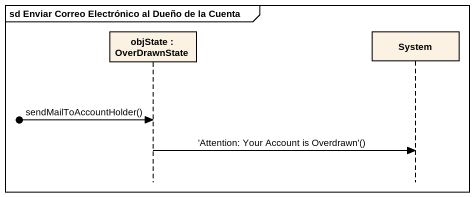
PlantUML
@startuml
mainframe sd Enviar Correo Electrónico al Dueño de la Cuenta
hide footbox
participant "objState : OverDrawnState" as objState
participant System

[o-> objState : sendMailToAccountHolder()
objState -> System : 'Attention: Your Account is Overdrawn'()
@enduml
